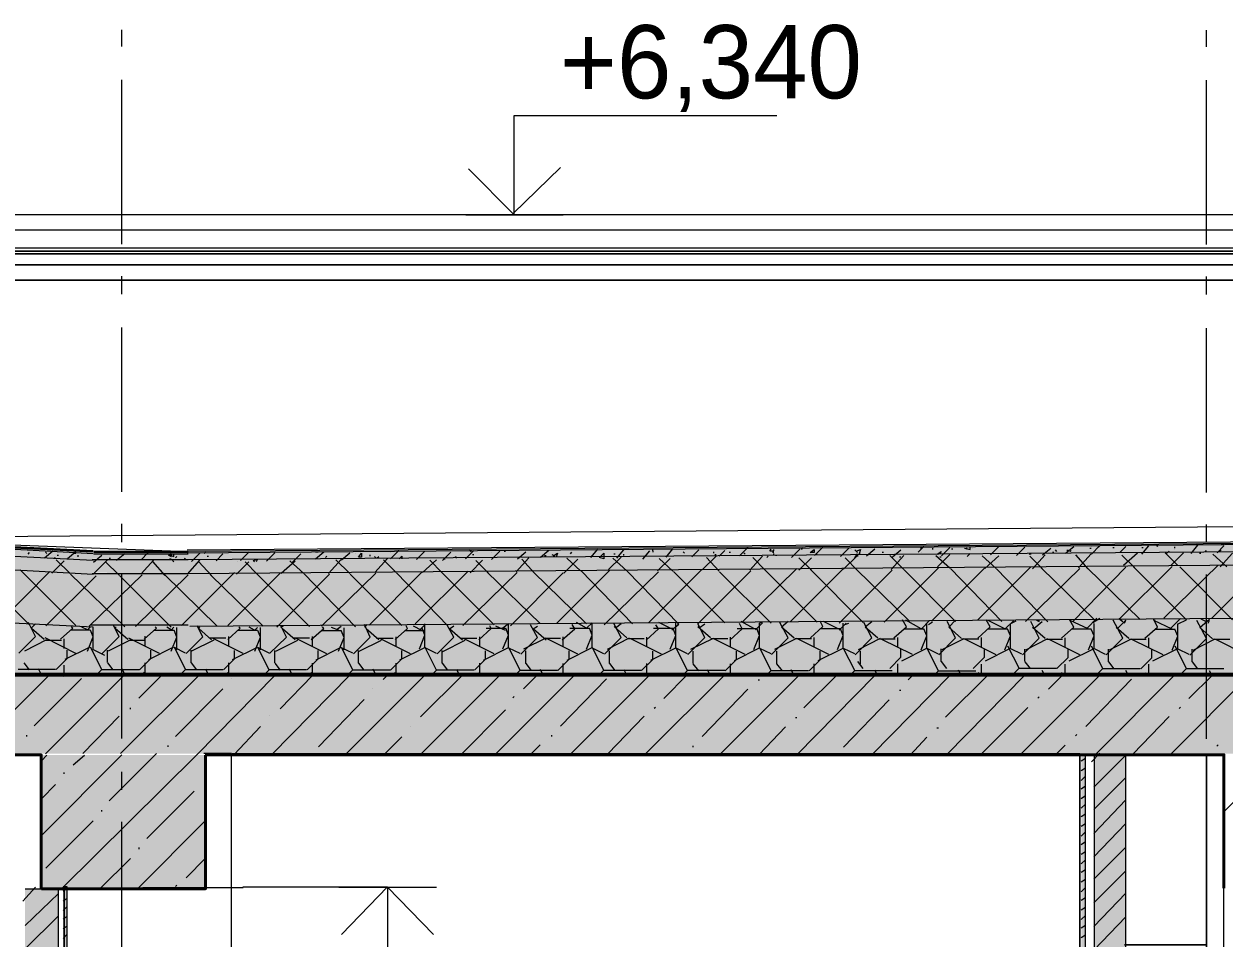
# Model space of a CAD drawing. Header units: millimetres. Extents: x -136833 to 49383, y -8033 to 344618.
# Drawn here: x -62445 to -58795, y 10979 to 13761 of the extents above; entities that cross this region are included whole.
import ezdxf

# ---------------------------------------------------------------- set-up
doc = ezdxf.new("R2010")
doc.units = ezdxf.units.MM
doc.layers.add('PDF _Геометрия', color=7, linetype='Continuous', true_color=0x1d1d1d)
doc.layers.add('PDF _Сплошная заливка', color=7, linetype='Continuous', true_color=0xffffff)
doc.layers.add('PDF _Текст', color=7, linetype='Continuous')

msp = doc.modelspace()

# ---------------------------------------------------------------- hatches: boundary and pattern name
at = {"layer": 'PDF _Сплошная заливка', "transparency": 33554559}
for points in [[(-51674, 12282.8), (-53473.5, 12228.2), (-53617.5, 12224), (-55217.6, 12211.3), (-55755.2, 12207.1), (-56821.9, 12198.6), (-57359.5, 12194.4), (-58426.2, 12185.9), (-58963.8, 12181.7), (-60030.6, 12173.2), (-60568.2, 12169), (-61634.9, 12160.5), (-62172.5, 12156.3), (-62236, 12152), (-62236, 12156.3), (-62997.9, 12198.6), (-63073.1, 12198.6), (-63073.1, 12173.2), (-62993.7, 12173.2), (-62316.4, 12139.3), (-62236, 12135.1), (-61943.9, 12130.9), (-61943.9, 12135.1), (-61385.1, 12139.3), (-58057.9, 12164.7), (-57499.2, 12169), (-53617.5, 12198.6), (-53473.5, 12202.8), (-51517.8, 12262.1), (-51378.2, 12262.1), (-51378.2, 12282.8)], [(-51664.3, 12257.7), (-53473.5, 12202.8), (-53617.5, 12198.6), (-54184.7, 12194.4), (-55327.6, 12185.9), (-55894.8, 12181.7), (-57609.2, 12169), (-58176.5, 12164.7), (-59890.9, 12152), (-60458.1, 12147.8), (-62172.5, 12135.1), (-62236, 12130.9), (-62236, 12135.1), (-62316.4, 12139.3), (-62993.7, 12173.2), (-63073.1, 12173.2), (-63073.1, 12135.1), (-62997.9, 12135.1), (-62236, 12092.8), (-61943.9, 12088.5), (-61943.9, 12092.8), (-54133.9, 12156.3), (-53617.5, 12160.5), (-53473.5, 12164.7), (-51517.8, 12224), (-51378.2, 12224), (-51378.2, 12257.7)], [(-51666.1, 12219.5), (-53473.5, 12164.7), (-53617.5, 12160.5), (-55217.6, 12147.8), (-55755.2, 12143.6), (-56821.9, 12135.1), (-57359.5, 12130.9), (-58426.2, 12122.4), (-58963.8, 12118.2), (-60030.6, 12109.7), (-60568.2, 12105.5), (-61634.9, 12097), (-62172.5, 12092.8), (-62236, 12088.5), (-62236, 12092.8), (-62997.9, 12135.1), (-63073.1, 12135.1), (-63073.1, 11974.2), (-62993.7, 11974.2), (-62739.7, 11961.5), (-62659.3, 11957.3), (-62320.6, 11940.4), (-62240.2, 11936.1), (-61943.9, 11931.9), (-61943.9, 11936.1), (-61385.1, 11940.4), (-59167, 11957.3), (-58608.2, 11961.5), (-56390.1, 11978.5), (-55831.3, 11982.7), (-53613.2, 11999.6), (-51517.8, 12063.1), (-51378.2, 12063.1), (-51378.2, 12219.5)], [(-51676.1, 12058.3), (-53613.2, 11999.6), (-54180.4, 11995.4), (-56466.3, 11978.5), (-57033.5, 11974.2), (-59319.4, 11957.3), (-59886.6, 11953.1), (-62172.5, 11936.1), (-62240.2, 11931.9), (-62240.2, 11936.1), (-62320.6, 11940.4), (-62659.3, 11957.3), (-62739.7, 11961.5), (-62993.7, 11974.2), (-63073.1, 11974.2), (-63073.1, 11783.8), (-51378.2, 11783.8), (-51378.2, 12058.3)]]:
    msp.add_hatch(color=256, dxfattribs=at).paths.add_polyline_path(points)
h = msp.add_hatch(color=256, dxfattribs=at)
h.paths.add_polyline_path([(-77648.6, 11783.8), (-77648.6, 11542.8), (-69245.9, 11542.8), (-69245.9, 11783.8)])
h.paths.add_polyline_path([(-50951, 11783.8), (-68898.8, 11783.8), (-68898.8, 11542.8), (-50951, 11542.8)])

# ---------------------------------------------------------------- linework, layer by layer
at = {"layer": 'PDF _Геометрия', "color": 7, "lineweight": 9}
for points in [[(-62146.7, 13692.5), (-62146.7, 13743.5)], [(-58847.7, 13691.2), (-58847.7, 13742.3)], [(-62146.7, 13091.3), (-62146.7, 13590.9)], [(-58847.7, 13090.4), (-58847.7, 13589.9)], [(-61084.6, 13181.1), (-60953.4, 13181.1), (-60953.4, 13481.7)], [(-60955, 13483), (-60155, 13483)], [(-51144, 13180.9), (-68449.9, 13180.9)], [(-61330.6, 13181.5), (-61085, 13181.5)], [(-61100.5, 13180.6), (-60804.3, 13180.6)], [(-51144, 13134), (-68449.9, 13134)], [(-51144, 13079.2), (-68449.9, 13079.2)], [(-62146.7, 12939.1), (-62146.7, 12994.1)], [(-58847.7, 12938), (-58847.7, 12992.8)], [(-62146.7, 12338), (-62146.7, 12837.6)], [(-58847.7, 12336.8), (-58847.7, 12836.3)], [(-63073.1, 11779.2), (-51372.2, 11779.2), (-51372.2, 12058.3), (-51372.2, 12219.5), (-51372.2, 12257.7), (-51372.2, 12282.8), (-51372.2, 12287.3), (-51372.2, 12291.3), (-53611.9, 12219.5)], [(-63069.1, 12198.2), (-51380.9, 12291.6), (-53611.9, 12219.3)], [(-62146.7, 12185.4), (-62146.7, 12240.7)], [(-58847.7, 12184.4), (-58847.7, 12239.1)], [(-63072.6, 12201.5), (-62234.4, 12159.3), (-63077, 12201.5)], [(-63071.1, 12199.8), (-61944.9, 12157.4), (-62232.6, 12157.4)], [(-53618.3, 12224.7), (-61948.8, 12161.2)], [(-62146.7, 11588.5), (-62146.7, 12088.2)], [(-58847.7, 11587.2), (-58847.7, 12086.8)], [(-62392.4, 11538.6), (-62443.2, 11538.6)], [(-59211.2, 11536.5), (-59189.8, 11536.5), (-59189.8, 6710.4), (-62339.5, 6710.4)], [(-62312.6, 6844.3), (-61813.3, 6844.3), (-61813.3, 11543.2), (-61897.8, 11543.2)], [(-59233.7, 9903.3), (-59233.7, 11541.6), (-61811.9, 11541.6)], [(-59233.7, 11541.6), (-59233.7, 6842.7), (-60431.8, 6842.7)], [(-59228.9, 6838.1), (-59216.2, 6838.1), (-59216.2, 11537.2), (-59228.9, 11537.2)], [(-59220.3, 6842.2), (-59216.2, 6842.2), (-59216.2, 11540.9), (-59220.3, 11540.9)], [(-59190.6, 6711.3), (-59093.3, 6711.3), (-59093.3, 11537.4), (-59190.6, 11537.4)], [(-58847.7, 11540.7), (-59097.2, 11540.7)], [(-58795, 11539.3), (-58845.7, 11539.3)], [(-62146.7, 11432), (-62146.7, 11487)], [(-58847.7, 11430.7), (-58847.7, 11485.9)], [(-62146.7, 10835.2), (-62146.7, 11334.8)], [(-58847.7, 10834), (-58847.7, 11333.6)], [(-62326.5, 6841), (-62322.2, 6841), (-62322.2, 11133.7), (-62326.5, 11133.7)], [(-62326, 6845), (-62313.4, 6845), (-62313.4, 11137.4), (-62326, 11137.4)], [(-62083.2, 11135.5), (-61778.2, 11135.5)], [(-61779.5, 11137.1), (-61339.5, 11137.1), (-61339.5, 10836.4)], [(-61486.8, 11136.2), (-61190.3, 11136.2)], [(-59044.7, 6713.4), (-58795, 6713.4), (-58795, 11133)], [(-62441.5, 6710.7), (-62339.7, 6710.7), (-62339.7, 11130.2), (-62441.5, 11130.2)], [(-62322.2, 11129.8), (-62322.2, 6837.1), (-62322.2, 8936.7)]]:
    msp.add_lwpolyline(points, dxfattribs=at)
at = {"layer": 'PDF _Геометрия', "color": 7, "lineweight": 18}
for points in [[(-60956.9, 13184.2), (-60813, 13324.1)], [(-60953.4, 13181.1), (-61093.1, 13320.8)], [(-61339.5, 11137.1), (-61479.3, 10992.9)], [(-61338.7, 11136.1), (-61199.1, 10992.6)]]:
    msp.add_lwpolyline(points, dxfattribs=at)
at = {"layer": 'PDF _Геометрия', "color": 7, "lineweight": 9}
for points in [[(-51144, 13070.6), (-68449.9, 13070.6)], [(-51144, 13062.1), (-68449.9, 13062.1)], [(-68449.9, 13028.3), (-51144, 13028.3)], [(-68449.9, 12981.5), (-51144, 12981.5)], [(-58847.7, 10960.9), (-59097.2, 10960.9), (-58847.7, 10960.9), (-58847.7, 11540.7), (-58847.7, 6715), (-58847.7, 7443.1), (-59097.2, 7443.1), (-58847.7, 7443.1)]]:
    msp.add_lwpolyline(points, close=True, dxfattribs=at)
at = {"layer": 'PDF _Геометрия', "color": 7, "lineweight": 20}
for points in [[(-62234.4, 12154.9), (-63077, 12197.2), (-62234.4, 12150.6)], [(-61948.8, 12152.9), (-53618.3, 12220.3), (-61948.8, 12156.8)], [(-53618.3, 12194.9), (-61944.9, 12131.4)], [(-62234.4, 12129.7), (-63077, 12171.9)], [(-53618.3, 12156.8), (-61944.9, 12089.4)], [(-62234.4, 12087), (-63077, 12133.6)], [(-61944.9, 12131.6), (-62236.9, 12131.6)], [(-61944.9, 12153.5), (-62232.6, 12153.5)], [(-61944.9, 12149.1), (-62232.6, 12149.1)], [(-61944.9, 12089.2), (-62236.9, 12089.2)], [(-53609.6, 11992.5), (-61940.5, 11929)], [(-62234.4, 11926.8), (-63072.6, 11969)], [(-61944.9, 11932.7), (-62241.3, 11932.7)]]:
    msp.add_lwpolyline(points, dxfattribs=at)
at = {"layer": 'PDF _Геометрия', "lineweight": 9}
for points in [[(-62382.5, 12138.2), (-62357.3, 12159.1)], [(-62379.2, 12155.3), (-62374.8, 12151.4)], [(-62312.3, 12135.3), (-62287.1, 12156.7)], [(-61896.6, 12151.4), (-61892.2, 12155.3)], [(-61786.1, 12129.8), (-61760.6, 12155.3)], [(-61558.8, 12156.3), (-61558.8, 12156.3)], [(-61558.4, 12156), (-61550.1, 12156)], [(-61558, 12134.6), (-61532.5, 12155.7)], [(-61550.1, 12156), (-61550.1, 12156)], [(-61330, 12134.9), (-61304.4, 12160.1)], [(-61251, 12132.3), (-61225.4, 12157.9)], [(-61171.7, 12129.8), (-61146.5, 12155.5)], [(-61101.5, 12135.2), (-61076.3, 12160.5)], [(-61089.5, 12160.7), (-61085, 12156.7), (-61085, 12160.7)], [(-61023.6, 12155.5), (-61023.6, 12155.5)], [(-61022.5, 12132.6), (-60997.3, 12158.3)], [(-60984.2, 12157.8), (-60979.7, 12157.8)], [(-60943.6, 12134.5), (-60918.3, 12155.8)], [(-60873.4, 12140), (-60848.1, 12160.8)], [(-60782.4, 12150.4), (-60777.9, 12154.8)], [(-60720.3, 12139), (-60699, 12164.3)], [(-60641.4, 12136.6), (-60620, 12162)], [(-60562, 12133.9), (-60541, 12159.3)], [(-60532.3, 12158.8), (-60532.3, 12162.8)], [(-60532.3, 12159.2), (-60532.3, 12155.2)], [(-60491.8, 12139.6), (-60470.9, 12165)], [(-60439.8, 12155.6), (-60435.8, 12151.6)], [(-60412.9, 12141.2), (-60391.9, 12162.2)], [(-60348, 12156.3), (-60348, 12151.9)], [(-60329.9, 12143), (-60312.9, 12160)], [(-60299.4, 12155.3), (-60295.4, 12155.3)], [(-60268.2, 12144.1), (-60242.7, 12169.6)], [(-60176.6, 12159.3), (-60172.5, 12163.7)], [(-60176.3, 12159.2), (-60163.8, 12159.2), (-60163.8, 12163.2)], [(-60167.8, 12154.7), (-60163.8, 12154.7)], [(-60110.4, 12139), (-60084.8, 12164.6)], [(-60080.1, 12163.6), (-60076, 12168.1)], [(-60040.2, 12144.6), (-60014.6, 12169.7)], [(-59960.8, 12142.1), (-59935.6, 12167.3)], [(-59926.9, 12163.3), (-59926.9, 12163.3)], [(-59917.9, 12162.3), (-59909.3, 12153.8)], [(-59913.1, 12158.3), (-59900.5, 12162.8), (-59904.6, 12149.7)], [(-59881.9, 12143.9), (-59856.7, 12165)], [(-59834.4, 12155.2), (-59830.3, 12155.2)], [(-59802.9, 12141.3), (-59777.7, 12162.5)], [(-59724.6, 12155.1), (-59707.5, 12172.2)], [(-59716.3, 12164.5), (-59716.3, 12168.6)], [(-59716.3, 12155.5), (-59716.3, 12155.5)], [(-59681.2, 12166.9), (-59681.2, 12162.9)], [(-59667.5, 12148.6), (-59654.9, 12157.1), (-59658.9, 12148.6)], [(-59653.8, 12144.2), (-59628.5, 12169.5)], [(-59623.8, 12165), (-59619.8, 12165)], [(-59583.8, 12167.2), (-59567.1, 12163.1), (-59567.1, 12171.3)], [(-59580, 12164), (-59575.9, 12168)], [(-59558.4, 12166.8), (-59558.4, 12166.8)], [(-59504.7, 12147.2), (-59479.4, 12172.5)], [(-59425.8, 12144.8), (-59400.4, 12170.2)], [(-59346.8, 12146.7), (-59321.5, 12167.5)], [(-59316.8, 12154.5), (-59312.7, 12154.5)], [(-59308, 12161.9), (-59303.9, 12157.4)], [(-59276.7, 12151.8), (-59251.3, 12172.6)], [(-59272.9, 12161.5), (-59268.8, 12161.5)], [(-59264.1, 12156.2), (-59260, 12160.3)], [(-59202.7, 12167.6), (-59198.6, 12167.6)], [(-59198.6, 12171.2), (-59198.6, 12171.2)], [(-59197.7, 12149.4), (-59172.3, 12174.8)], [(-59176.4, 12169.8), (-59172.3, 12173.9)], [(-59132.5, 12169.2), (-59128.4, 12169.2)], [(-59110.2, 12155.3), (-59093.3, 12172.2)], [(-59044.8, 12169.6), (-59040.7, 12169.6)], [(-59044.5, 12148.5), (-59023.1, 12174)], [(-59000.9, 12176.8), (-58996.8, 12172.3), (-58996.8, 12176.8)], [(-58970.4, 12150.3), (-58961.7, 12158.5)], [(-58944.2, 12167.1), (-58944.2, 12171.6)], [(-58944.2, 12162.5), (-58944.2, 12162.5)], [(-58895, 12151.4), (-58874, 12176.4)], [(-58851.8, 12158.8), (-58847.7, 12158.8)], [(-58816, 12152.9), (-58795, 12174.3)], [(-58807.9, 12157.7), (-58803.8, 12161.8)], [(-58803.8, 12178.2), (-58803.8, 12178.2)], [(-58803.8, 12161.8), (-58803.8, 12161.8)], [(-58803.7, 12178), (-58795, 12178)], [(-58795, 12178), (-58795, 12178)], [(-62431.8, 12149.4), (-62427.5, 12153.7)], [(-62374.8, 12147.1), (-62374.8, 12147.1)], [(-62360.4, 12090.9), (-62322.2, 12128.7)], [(-62352.8, 12138.1), (-62348.5, 12138.1)], [(-62304.6, 12089.8), (-62346.8, 12132)], [(-62344.1, 12146.3), (-62339.7, 12146.3)], [(-62291.4, 12152.3), (-62287.1, 12152.3)], [(-62282.7, 12143.5), (-62278.3, 12143.5)], [(-62233.4, 12124.7), (-62208.1, 12146.1)], [(-62232.8, 12089.7), (-62190.6, 12132)], [(-62155.5, 12084.7), (-62197.8, 12127)], [(-62186.1, 12136.3), (-62181.8, 12136.3)], [(-62163.2, 12130.4), (-62137.9, 12151.3)], [(-62089.6, 12132.8), (-62085.3, 12132.8)], [(-62088.7, 12131.8), (-62067.7, 12152.8)], [(-62088.2, 12089), (-62050.2, 12131.4)], [(-62076.5, 12132.3), (-62076.5, 12132.3)], [(-62015.1, 12084.1), (-62053.1, 12126.5)], [(-62001.9, 12146.5), (-61997.5, 12150.9), (-62005.8, 12146.5), (-61997.5, 12142.2), (-61997.5, 12150.9)], [(-62001.9, 12134.3), (-61997.5, 12134.3)], [(-62001.4, 12146.1), (-61988.8, 12142.2), (-61988.8, 12150.5)], [(-61997.5, 12146.5), (-61997.5, 12142.2)], [(-61993.1, 12129.9), (-61988.8, 12125.6)], [(-61988.8, 12150.5), (-61988.8, 12150.5)], [(-61984.4, 12137.3), (-61980, 12141.7)], [(-61958, 12132.1), (-61953.7, 12136.5)], [(-61947.8, 12088.3), (-61909.8, 12130.8)], [(-61935.2, 12126.8), (-61909.8, 12152.2)], [(-61874.7, 12083.6), (-61912.8, 12125.6)], [(-61887.8, 12142.6), (-61883.5, 12142.6)], [(-61860.6, 12128.3), (-61839.6, 12149.7)], [(-61798.8, 12087.8), (-61760.6, 12125.9)], [(-61795.7, 12127.1), (-61795.7, 12127.1)], [(-61795.7, 12127.1), (-61795.7, 12127.1)], [(-61734.3, 12087), (-61772.5, 12125.1)], [(-61747.5, 12129.5), (-61743.1, 12125.5)], [(-61747, 12129.5), (-61734.3, 12133.5), (-61738.7, 12125.1)], [(-61707.1, 12127.2), (-61681.7, 12152.7)], [(-61662.4, 12091.2), (-61620.3, 12129)], [(-61593.9, 12090.1), (-61636.1, 12128.3)], [(-61628.2, 12124.7), (-61602.7, 12150.2)], [(-61620.3, 12129), (-61620.3, 12129)], [(-61528.1, 12138.6), (-61523.7, 12143)], [(-61518.2, 12090.3), (-61479.9, 12133)], [(-61453.5, 12089.7), (-61495.8, 12132)], [(-61479.1, 12132), (-61453.5, 12153.1)], [(-61436, 12152.4), (-61436, 12152.4)], [(-61392.1, 12142.5), (-61392.1, 12146.4)], [(-61379, 12142.3), (-61374.6, 12137.9)], [(-61377.4, 12093.4), (-61339.5, 12135.7)], [(-61370.2, 12137.5), (-61365.8, 12141.9)], [(-61313.2, 12093.3), (-61351.1, 12131.3)], [(-61330.7, 12152.6), (-61330.7, 12152.6)], [(-61304, 12134.6), (-61295.6, 12143), (-61295.6, 12134.6)], [(-61232.7, 12093.2), (-61190.3, 12131.2)], [(-61172.8, 12092.6), (-61210.8, 12130.6)], [(-61168.4, 12134.3), (-61164, 12134.3)], [(-61133.3, 12141.7), (-61128.9, 12137.2)], [(-61088, 12092.4), (-61049.9, 12130.5)], [(-61080.7, 12148.1), (-61076.3, 12148.1)], [(-61032.4, 12091.9), (-61070.5, 12130)], [(-60947.7, 12095.7), (-60909.6, 12137.9)], [(-60892, 12091.3), (-60930.2, 12133.9)], [(-60927.1, 12138.8), (-60927.1, 12138.8)], [(-60861.3, 12145), (-60856.9, 12145)], [(-60839, 12148), (-60830.6, 12143.5)], [(-60834.7, 12143.8), (-60821.8, 12152.2), (-60826.3, 12139.3)], [(-60802.6, 12090.9), (-60760.4, 12133.6)], [(-60795.5, 12138.3), (-60795.5, 12138.3)], [(-60751.6, 12098.7), (-60793.8, 12136.9)], [(-60667.1, 12102.5), (-60628.8, 12140.3)], [(-60611.2, 12098.1), (-60653.5, 12136.4)], [(-60650.8, 12150), (-60646.3, 12150)], [(-60620, 12145.1), (-60620, 12149.1)], [(-60517.6, 12097.8), (-60479.6, 12136.1)], [(-60470.9, 12097.6), (-60513.2, 12135.6)], [(-60381.7, 12100.8), (-60339.2, 12143.3)], [(-60330.5, 12097.1), (-60368.5, 12139.2)], [(-60343.3, 12148.2), (-60339.2, 12148.2)], [(-60255.5, 12152.7), (-60251.5, 12148.7)], [(-60236.9, 12100.3), (-60198.9, 12142.9)], [(-60190.1, 12100.7), (-60228.2, 12138.8)], [(-60185.3, 12138.3), (-60181.3, 12142.7)], [(-60163.8, 12146.2), (-60163.8, 12150.7)], [(-60159, 12145.7), (-60155, 12145.7)], [(-60087.8, 12099.8), (-60049.7, 12138)], [(-60049.7, 12099.8), (-60087.8, 12138)], [(-60036.2, 12149.6), (-60032.1, 12149.6)], [(-59951.6, 12103), (-59909.3, 12145.3)], [(-59909.3, 12099.4), (-59947.5, 12137.6)], [(-59917.9, 12137.6), (-59909.3, 12150.2), (-59909.3, 12141.7)], [(-59904.6, 12148.8), (-59900.5, 12148.8)], [(-59768.9, 12102.6), (-59811.3, 12144.9)], [(-59807.2, 12102.6), (-59768.9, 12144.9)], [(-59781.8, 12141.3), (-59777.7, 12141.3)], [(-59628.5, 12106.3), (-59671, 12144.2)], [(-59666.5, 12109.9), (-59628.5, 12147.8)], [(-59658.9, 12141.3), (-59654.9, 12141.3)], [(-59575.7, 12142.3), (-59567.1, 12150.9)], [(-59488.2, 12105.5), (-59530.7, 12143.5)], [(-59521.9, 12105.1), (-59479.4, 12143.5)], [(-59386.9, 12147.7), (-59382.9, 12151.8), (-59382.9, 12147.7)], [(-59347.8, 12105.1), (-59385.8, 12143.2)], [(-59377.1, 12104.8), (-59339, 12146.9)], [(-59207.4, 12104.3), (-59245.5, 12146.5)], [(-59236.8, 12107.6), (-59198.6, 12149.9)], [(-59067, 12108.1), (-59105.2, 12146.3)], [(-59100.5, 12115.1), (-59058.2, 12153.3)], [(-58935.4, 12114.9), (-58973.7, 12153.1)], [(-58956.1, 12114.3), (-58917.8, 12152.6)], [(-58869.3, 12151.6), (-58865.2, 12151.6)], [(-58786.2, 12110.6), (-58828.7, 12148.5)], [(-58806.6, 12110.2), (-58768.7, 12152.2)], [(-62427.5, 11933.6), (-62596.8, 12102.9)], [(-62518.6, 11943.6), (-62366, 12096.1)], [(-62287.1, 11932.2), (-62456.3, 12101.4)], [(-62378.1, 11930.6), (-62225.7, 12083)], [(-62137.9, 11927.7), (-62303.2, 12088.5)], [(-62246.3, 11929.5), (-62085.3, 12086.1)], [(-61997.5, 11926.8), (-62154.4, 12083.6)], [(-62105.8, 11928.8), (-61944.9, 12085.7)], [(-61857.1, 11929.9), (-62017.8, 12086.6)], [(-61965.3, 11932.1), (-61804.5, 12092.9)], [(-61716.8, 11929.6), (-61877.7, 12086.2)], [(-61824.8, 11931.6), (-61664.1, 12092.2)], [(-61576.4, 11928.9), (-61737.2, 12089.8)], [(-61675.9, 11926.7), (-61515, 12087.7)], [(-61436, 11928.3), (-61592.7, 12089)], [(-61539.8, 11929.8), (-61374.6, 12090.7)], [(-61295.6, 11931.7), (-61452.2, 12088.3)], [(-61394.9, 11933.4), (-61234.2, 12094.6)], [(-61155.2, 11931.2), (-61311.7, 12092.1)], [(-61254.8, 11936.7), (-61093.8, 12097.7)], [(-61014.8, 11934.2), (-61175.6, 12095.4)], [(-61109.6, 11932.2), (-60944.6, 12093.1)], [(-60874.5, 11937.8), (-61035.5, 12094.4)], [(-60965.1, 11931.5), (-60804.3, 12092.3)], [(-60734.1, 11937.4), (-60895, 12093.9)], [(-60824.5, 11938.9), (-60663.9, 12099.6)], [(-60593.7, 11936.6), (-60750.5, 12097.8)], [(-60679.7, 11934.2), (-60514.7, 12095.2)], [(-60457.3, 11936.2), (-60453.3, 11936.2), (-60610, 12096.9)], [(-60544, 11941.4), (-60383.1, 12102.2)], [(-60312.9, 11940), (-60469.4, 12096.5)], [(-60394.7, 11936.8), (-60234, 12097.9)], [(-60172.5, 11939.3), (-60329.4, 12095.6)], [(-60258.6, 11944.4), (-60093.6, 12105)], [(-60032.1, 11942.2), (-60192.9, 12103.3)], [(-60114.1, 11943.5), (-59953.2, 12104.4)], [(-59891.8, 11941.5), (-60052.8, 12102.5)], [(-59964.8, 11939.1), (-59804, 12099.8)], [(-59751.4, 11945.4), (-59912.3, 12102.2)], [(-59828.8, 11942.3), (-59663.6, 12107)], [(-59611, 11944.7), (-59767.7, 12101.4)], [(-59684.2, 11945.6), (-59523.3, 12106.5)], [(-59470.6, 11944.1), (-59627.1, 12105.2)], [(-59543.7, 11948.9), (-59382.9, 12109.7)], [(-59330.2, 11943.5), (-59487, 12104.4)], [(-59398.9, 11944.2), (-59233.7, 12105.3)], [(-59189.8, 11950.7), (-59350.6, 12107.3)], [(-59254.3, 11943.9), (-59093.3, 12109)], [(-59049.5, 11950.1), (-59210.5, 12107)], [(-59113.8, 11950.9), (-58952.9, 12111.7)], [(-58934.6, 11936.8), (-58909.1, 11949.5), (-59070, 12110.4)], [(-58977.8, 11953.9), (-58812.6, 12115)], [(-58768.7, 11948.9), (-58929.4, 12110.2)], [(-58833.1, 11953.6), (-58672.2, 12114.1)], [(-62460.7, 11847.8), (-62409.9, 11898.6), (-62431.2, 11940.7)], [(-62422.5, 11924.2), (-62409.9, 11936.8)], [(-61225.4, 11865.1), (-61225.4, 11937.1)], [(-60971, 11864.7), (-60971, 11936.9), (-60987.8, 11924.1)], [(-60734.1, 11924), (-60763.9, 11940.9)], [(-60716.5, 11864.5), (-60716.5, 11940.5), (-60733.4, 11923.6)], [(-60679.5, 11844.7), (-60628.8, 11895.4), (-60650.2, 11937.7)], [(-60645.7, 11925.3), (-60628.8, 11937.7)], [(-60479.6, 11923.7), (-60513.5, 11940.7)], [(-60474.3, 11919.3), (-60453.3, 11936.2)], [(-60462.1, 11864.1), (-60462.1, 11940)], [(-60425.3, 11844.3), (-60374.3, 11895.2), (-60395.3, 11937.2)], [(-60391.3, 11924.7), (-60374.3, 11937.2)], [(-60298.3, 11887.4), (-60260.3, 11921.4), (-60268.8, 11938)], [(-60225.2, 11923.2), (-60263.2, 11944.7)], [(-60219.9, 11918.9), (-60198.9, 11940)], [(-60207.6, 11863.5), (-60207.6, 11939.6)], [(-60207.4, 11939.5), (-60198.9, 11943.5)], [(-60170.6, 11843.7), (-60119.9, 11894.8), (-60145.4, 11941.5)], [(-60141, 11928), (-60119.9, 11945)], [(-60052.8, 11894.9), (-60014.6, 11928.6), (-60023.1, 11945.6)], [(-59970.7, 11922.9), (-60013, 11944.1)], [(-59965.5, 11918.3), (-59944.4, 11939.4)], [(-59953.2, 11863.1), (-59953.2, 11939.5)], [(-59948.2, 11934.9), (-59935.6, 11939.4)], [(-59916.3, 11843.3), (-59865.4, 11894.2), (-59890.6, 11941)], [(-59886.6, 11927.5), (-59865.4, 11944.6)], [(-59865.4, 11944.6), (-59865.4, 11944.6)], [(-59865.4, 11944.6), (-59865.4, 11944.6)], [(-59798.5, 11894.4), (-59760.2, 11928.2), (-59772.8, 11949.4)], [(-59716.3, 11922.4), (-59762.7, 11948.1)], [(-59715.2, 11922), (-59690, 11947.2)], [(-59698.7, 11862.9), (-59698.7, 11939.1)], [(-59693.8, 11934.6), (-59681.2, 11943.2)], [(-59662, 11843.1), (-59611, 11894.2), (-59636.3, 11944.7)], [(-59615.1, 11948.3), (-59611, 11944.3), (-59611, 11948.3), (-59632.2, 11927.1)], [(-59543.7, 11893.7), (-59505.7, 11927.6), (-59518.4, 11948.9)], [(-59461.8, 11922), (-59512.5, 11947.4)], [(-59460.9, 11921.3), (-59435.5, 11946.6)], [(-59444.3, 11862.4), (-59444.3, 11938.4)], [(-59443.5, 11938.1), (-59426.7, 11946.3)], [(-59407.3, 11842.7), (-59356.5, 11893.4), (-59381.9, 11944.2)], [(-59373.1, 11923), (-59347.8, 11944.3)], [(-59365.2, 11948.2), (-59356.5, 11943.7), (-59356.5, 11948.2)], [(-59289.4, 11893.6), (-59251.3, 11927.2), (-59264, 11948.5)], [(-59207.4, 11921.8), (-59262.3, 11947.2)], [(-59210.6, 11924.4), (-59181.1, 11954.4)], [(-59193.6, 11941.4), (-59172.3, 11954.1)], [(-59189.8, 11862.1), (-59189.8, 11937.9)], [(-59153, 11842.4), (-59102.1, 11893.3), (-59131.7, 11948.3)], [(-59097.4, 11939.4), (-59093.3, 11948), (-59118.8, 11922.5)], [(-59102.1, 11943.3), (-59114.8, 11952)], [(-59035.1, 11893.2), (-58996.8, 11926.9), (-59009.6, 11952.4)], [(-58952.9, 11921.3), (-59008.1, 11946.8)], [(-59005.6, 11944.5), (-59005.6, 11949)], [(-58956.2, 11924.1), (-58926.6, 11953.7)], [(-58935.4, 11861.5), (-58935.4, 11937.6)], [(-58926.6, 11953.7), (-58926.6, 11953.7)], [(-58898.3, 11841.8), (-58847.7, 11892.9), (-58877.3, 11947.6)], [(-58868.5, 11925.9), (-58838.9, 11951)], [(-58847.7, 11943.1), (-58864.5, 11951.3)], [(-58843, 11939.1), (-58838.9, 11947.4)], [(-62383.6, 11889.5), (-62421.8, 11923.4)], [(-62334.1, 11890.5), (-62295.9, 11924.4), (-62300.2, 11928.8)], [(-62302.4, 11918.6), (-62243.2, 11918.6)], [(-62252, 11918.7), (-62269, 11927.4)], [(-62251.5, 11918.6), (-62243.2, 11926.9)], [(-62251.4, 11854.5), (-62234.4, 11897.2), (-62242.7, 11918.1)], [(-62234.4, 11858.9), (-62234.4, 11926.8)], [(-62206.5, 11847.1), (-62155.5, 11898.1), (-62172.5, 11931.7)], [(-62168.6, 11923.9), (-62164.2, 11928.3)], [(-62129.1, 11889.2), (-62167.1, 11922.8)], [(-62079.4, 11890.3), (-62041.4, 11923.9), (-62045.8, 11928.3)], [(-62076.5, 11869.6), (-62076.5, 11899.3)], [(-62048.2, 11918), (-61988.8, 11918)], [(-61997.5, 11918.5), (-62010.2, 11926.8)], [(-61997.1, 11918), (-61988.8, 11926.8)], [(-61997, 11854.2), (-61980, 11896.6), (-61988.3, 11918)], [(-61980, 11858.5), (-61980, 11926.3)], [(-61951.8, 11846.9), (-61901, 11897.6), (-61918.1, 11931.3)], [(-61914.2, 11923.4), (-61909.8, 11927.8)], [(-61874.7, 11888.8), (-61912.8, 11922.5)], [(-61825.1, 11889.6), (-61787, 11923.8), (-61791.3, 11927.7)], [(-61793.5, 11917.7), (-61734.3, 11917.7)], [(-61743.1, 11918.2), (-61760.2, 11926.5)], [(-61742.6, 11917.7), (-61734.3, 11926.1)], [(-61742.6, 11853.7), (-61725.5, 11896.3), (-61733.9, 11917.3)], [(-61725.5, 11858.1), (-61725.5, 11926.1)], [(-61697.5, 11846.5), (-61646.6, 11897), (-61663.7, 11931.2)], [(-61663.7, 11927.2), (-61655.3, 11931.2)], [(-61620.3, 11888.3), (-61658.5, 11922.1)], [(-61570.8, 11889.2), (-61532.5, 11923.1), (-61536.9, 11927.5)], [(-61539.3, 11917.3), (-61479.9, 11917.3)], [(-61488.6, 11917.7), (-61509.8, 11926.1)], [(-61492.6, 11921.3), (-61479.9, 11929.7)], [(-61487.8, 11853.6), (-61471.1, 11895.9), (-61479.5, 11917)], [(-61471.1, 11857.6), (-61471.1, 11925.3)], [(-61442.8, 11845.9), (-61392.1, 11896.6), (-61408.9, 11934.9)], [(-61409.3, 11926.5), (-61400.9, 11935.3)], [(-61365.8, 11888.1), (-61403.7, 11921.6)], [(-61316, 11889.1), (-61278.1, 11922.7), (-61282.5, 11931.1)], [(-61284.6, 11916.8), (-61225.4, 11916.8)], [(-61234.2, 11917.1), (-61259.8, 11929.9)], [(-61242.2, 11861.2), (-61225.4, 11903.1), (-61233.8, 11924.3)], [(-61238.2, 11920.8), (-61225.4, 11933.6)], [(-61188.5, 11845.7), (-61137.7, 11896.5), (-61158.9, 11934.6)], [(-61150.5, 11922.2), (-61137.7, 11930.6)], [(-61111.4, 11887.7), (-61149.4, 11921.3)], [(-61061.7, 11888.4), (-61023.6, 11922.5), (-61028, 11930.9)], [(-61039.1, 11924.3), (-60979.7, 11924.3)], [(-60979.7, 11916.8), (-61009.4, 11929.6)], [(-60987.8, 11860.7), (-60971, 11902.8), (-60979.4, 11924.1)], [(-60933.8, 11845.3), (-60883.2, 11895.9), (-60904.5, 11934)], [(-60896.1, 11921.6), (-60883.2, 11930.5)], [(-60856.9, 11887.2), (-60895.1, 11920.9)], [(-60807.4, 11888), (-60769.2, 11922.2), (-60777.6, 11934.7)], [(-60784.4, 11923.8), (-60725.3, 11923.8)], [(-60733.4, 11860), (-60716.5, 11902.3), (-60725, 11923.6)], [(-60611.2, 11894.6), (-60649.5, 11928.5)], [(-60552.6, 11887.8), (-60514.7, 11921.7), (-60523.2, 11934.2)], [(-60530.2, 11923.6), (-60470.9, 11923.6)], [(-60479, 11859.6), (-60462.1, 11902), (-60470.6, 11923.4)], [(-60356.8, 11894.1), (-60394.8, 11928)], [(-60275.5, 11923.1), (-60216.4, 11923.1)], [(-60224.6, 11859.4), (-60207.6, 11901.5), (-60216.1, 11923)], [(-60102.3, 11893.8), (-60140.5, 11927.4)], [(-60021.3, 11922.9), (-59962, 11922.9)], [(-59970.3, 11859), (-59953.2, 11901.3), (-59961.7, 11922.4)], [(-59847.9, 11893.2), (-59886.1, 11927)], [(-59766.6, 11922.4), (-59707.5, 11922.4)], [(-59715.9, 11858.4), (-59698.7, 11900.8), (-59707.3, 11922)], [(-59593.4, 11892.9), (-59631.4, 11926.7)], [(-59512.3, 11922.1), (-59453.1, 11922.1)], [(-59461, 11858.3), (-59444.3, 11900.4), (-59452.9, 11921.7)], [(-59339, 11892.7), (-59377.1, 11926.2)], [(-59258.1, 11921.5), (-59198.6, 11921.5)], [(-59206.6, 11857.6), (-59189.8, 11900.3), (-59198.5, 11921.1)], [(-59084.6, 11892.2), (-59122.8, 11925.9)], [(-59003.4, 11921), (-58944.2, 11921)], [(-58952.3, 11857.4), (-58935.4, 11899.8), (-58944.1, 11920.7)], [(-58830.1, 11891.9), (-58868, 11925.6)], [(-62442.6, 11855.5), (-62374.8, 11889.4)], [(-62381.8, 11887.9), (-62330.9, 11887.9)], [(-62287.1, 11847.3), (-62380.2, 11894.3)], [(-62322.2, 11862.1), (-62322.2, 11891.7)], [(-62319.4, 11829.4), (-62243.2, 11867.2)], [(-62225.1, 11781.5), (-62208.1, 11798.5), (-62242.1, 11866)], [(-62188, 11855.1), (-62120.4, 11888.7)], [(-62127.1, 11887.5), (-62076.5, 11887.5)], [(-62032.6, 11847.1), (-62125.6, 11893.8)], [(-62064.8, 11828.9), (-61988.8, 11866.9)], [(-61970.7, 11781.1), (-61953.7, 11798.1), (-61987.3, 11865.9)], [(-61953.7, 11848.4), (-61987.3, 11865.4)], [(-61933.8, 11854.7), (-61865.9, 11888.4)], [(-61881.6, 11894.9), (-61830.8, 11894.9)], [(-61778.2, 11846.7), (-61871.5, 11893.1)], [(-61822.1, 11869), (-61822.1, 11898.8)], [(-61810.6, 11828.3), (-61734.3, 11866.4)], [(-61716.3, 11780.5), (-61699.2, 11797.6), (-61733, 11865.2)], [(-61699.2, 11848.1), (-61733, 11864.8)], [(-61679.1, 11854.1), (-61611.5, 11887.9)], [(-61627.4, 11894.7), (-61576.4, 11894.7)], [(-61523.7, 11846.2), (-61617, 11892.8)], [(-61567.6, 11868.8), (-61567.6, 11898.2)], [(-61556, 11828), (-61479.9, 11865.9)], [(-61461.5, 11780.3), (-61444.8, 11797), (-61478.7, 11864.8)], [(-61444.8, 11847.7), (-61478.7, 11864.4)], [(-61424.9, 11853.8), (-61357, 11887.7)], [(-61372.7, 11893.9), (-61321.9, 11893.9)], [(-61269.3, 11846), (-61362.4, 11892.3)], [(-61313.2, 11868.4), (-61313.2, 11897.9)], [(-61301.8, 11827.6), (-61225.4, 11865.6)], [(-61207.1, 11779.9), (-61190.3, 11796.7), (-61224.3, 11864.8)], [(-61190.3, 11847.1), (-61224.3, 11864.3)], [(-61170.3, 11853.3), (-61102.6, 11887.4)], [(-61118.4, 11893.8), (-61067.5, 11893.8)], [(-61014.8, 11845.6), (-61107.9, 11892.1)], [(-61058.7, 11867.8), (-61058.7, 11897.5)], [(-61047.2, 11827), (-60971, 11865.1)], [(-60952.7, 11779.4), (-60935.9, 11796.2), (-60969.6, 11864.1)], [(-60935.9, 11846.8), (-60969.6, 11863.6)], [(-60924.8, 11861), (-60856.9, 11894.7)], [(-60863.7, 11893.1), (-60813, 11893.1)], [(-60760.4, 11845.1), (-60853.7, 11891.8)], [(-60804.3, 11867.6), (-60804.3, 11897.3)], [(-60792.6, 11826.7), (-60716.5, 11864.9)], [(-60698.3, 11779.1), (-60681.4, 11796), (-60715.2, 11863.7)], [(-60681.4, 11846.3), (-60715.2, 11863.2)], [(-60670.2, 11860.1), (-60602.5, 11894.4)], [(-60609.4, 11892.7), (-60558.6, 11892.7)], [(-60505.9, 11844.8), (-60599.2, 11891.2)], [(-60549.8, 11867.1), (-60549.8, 11896.9)], [(-60538.4, 11826.2), (-60462.1, 11864.5)], [(-60443.9, 11778.6), (-60427, 11795.6), (-60460.9, 11863.5)], [(-60427, 11846.1), (-60460.9, 11863)], [(-60416, 11860), (-60348, 11894)], [(-60355.1, 11892.4), (-60304.1, 11892.4)], [(-60251.5, 11844.3), (-60344.6, 11890.9)], [(-60295.4, 11866.8), (-60295.4, 11896.3)], [(-60283.8, 11825.9), (-60207.6, 11863.9)], [(-60189.6, 11778.4), (-60172.5, 11795.4), (-60206.6, 11863.1)], [(-60172.5, 11845.6), (-60206.6, 11862.6)], [(-60161.3, 11859.6), (-60093.6, 11893.2)], [(-60100.4, 11892), (-60049.7, 11892)], [(-59997.1, 11844), (-60090, 11890.3)], [(-60040.9, 11866.3), (-60040.9, 11896)], [(-60029.6, 11825.8), (-59953.2, 11863.5)], [(-59935.2, 11777.9), (-59918.1, 11795), (-59951.8, 11862.4)], [(-59906.6, 11859), (-59839.1, 11893.2)], [(-59846.1, 11891.8), (-59795.3, 11891.8)], [(-59742.6, 11843.5), (-59835.9, 11889.9)], [(-59786.5, 11866.1), (-59786.5, 11895.8)], [(-59775, 11825), (-59698.7, 11863.3)], [(-59652.4, 11858.6), (-59584.7, 11892.4)], [(-59591.4, 11891.3), (-59540.8, 11891.3)], [(-59488.2, 11843.2), (-59581.3, 11889.7)], [(-59532, 11865.5), (-59532, 11895.4)], [(-59520.3, 11824.8), (-59444.3, 11862.9)], [(-59434.7, 11784.7), (-59418, 11801.9), (-59451.9, 11869.4)], [(-59397.8, 11858.3), (-59330.2, 11892.3)], [(-59337.1, 11890.9), (-59286.4, 11890.9)], [(-59233.7, 11842.5), (-59326.7, 11889.3)], [(-59277.6, 11865.2), (-59277.6, 11894.7)], [(-59266.1, 11824.4), (-59189.8, 11862.6)], [(-59180.3, 11784.3), (-59163.5, 11801.1), (-59197.6, 11869.3)], [(-59143.5, 11857.8), (-59075.8, 11891.9)], [(-59082.9, 11890.3), (-59031.9, 11890.3)], [(-58979.3, 11842.5), (-59072.6, 11888.9)], [(-59023.1, 11865), (-59023.1, 11894.6)], [(-58925.9, 11784.1), (-58909.1, 11800.9), (-58942.8, 11868.8)], [(-58888.9, 11857.4), (-58821.3, 11891.6)], [(-58828.1, 11890.3), (-58777.5, 11890.3)], [(-58724.8, 11841.7), (-58818, 11888.3)], [(-62347.3, 11798.1), (-62313.4, 11832), (-62313.4, 11857.2)], [(-62199.3, 11841.1), (-62233.3, 11858)], [(-62190.6, 11819.2), (-62190.6, 11857.1)], [(-62093, 11797.5), (-62059, 11831.5), (-62059, 11856.8)], [(-61936.1, 11818.6), (-61936.1, 11856.6)], [(-61838.2, 11797.2), (-61804.5, 11830.9), (-61804.5, 11856.3)], [(-61681.7, 11818.3), (-61681.7, 11856.5)], [(-61583.9, 11796.8), (-61550.1, 11830.6), (-61550.1, 11856.1)], [(-61427.2, 11817.9), (-61427.2, 11855.7)], [(-61329.6, 11796.3), (-61295.6, 11830.2), (-61295.6, 11855.8)], [(-61172.8, 11817.3), (-61172.8, 11855.7)], [(-61074.8, 11796), (-61041.2, 11829.6), (-61041.2, 11855.3)], [(-60918.3, 11817), (-60918.3, 11855.1)], [(-60820.5, 11795.6), (-60786.7, 11829.3), (-60786.7, 11854.7)], [(-60663.9, 11816.5), (-60663.9, 11854.8)], [(-60566.2, 11794.9), (-60532.3, 11828.8), (-60532.3, 11854.2)], [(-60409.4, 11816.3), (-60409.4, 11854.3)], [(-60311.8, 11794.6), (-60277.8, 11828.6), (-60277.8, 11854.1)], [(-60155, 11815.8), (-60155, 11853.9)], [(-60057, 11794.4), (-60023.4, 11828.1), (-60023.4, 11853.7)], [(-59918.1, 11845.4), (-59951.8, 11862)], [(-59900.5, 11815.6), (-59900.5, 11853.8)], [(-59811.5, 11801.6), (-59777.7, 11835.4), (-59777.7, 11861.1)], [(-59680.8, 11777.6), (-59663.6, 11794.3), (-59697.5, 11862)], [(-59663.6, 11844.9), (-59697.5, 11861.6)], [(-59654.9, 11822.8), (-59654.9, 11860.7)], [(-59557.2, 11801.4), (-59523.3, 11835.3), (-59523.3, 11860.6)], [(-59409.2, 11844.5), (-59443.1, 11861.3)], [(-59400.4, 11822.4), (-59400.4, 11860.5)], [(-59302.8, 11800.9), (-59268.8, 11834.9), (-59268.8, 11860.3)], [(-59154.7, 11843.9), (-59188.8, 11860.7)], [(-59146, 11821.8), (-59146, 11860)], [(-59048, 11800.5), (-59014.4, 11834.2), (-59014.4, 11859.7)], [(-59011.5, 11824.1), (-58935.4, 11862)], [(-58900.3, 11843.5), (-58934, 11860.3)], [(-58891.5, 11821.8), (-58891.5, 11859.6)], [(-62462.8, 11799), (-62348.5, 11799)], [(-62427.5, 11797.7), (-62444.4, 11819)], [(-62392.4, 11783.6), (-62400.6, 11800.6)], [(-62379, 11541.8), (-62137.9, 11783.3), (-62146.2, 11799.9)], [(-62322.2, 11781.7), (-62322.2, 11811.2)], [(-62208.4, 11798.6), (-62094, 11798.6)], [(-62173, 11797.2), (-62190, 11818.6)], [(-62076.5, 11789.3), (-62076.5, 11819)], [(-61953.9, 11798.1), (-61839.6, 11798.1)], [(-61918.6, 11797.1), (-61935.6, 11818.1)], [(-61883.5, 11782.5), (-61891.8, 11799.6)], [(-61822.1, 11788.9), (-61822.1, 11818.2)], [(-61699.4, 11798), (-61585.2, 11798)], [(-61664.1, 11796.4), (-61681.2, 11817.9)], [(-61629, 11782.4), (-61637.4, 11799.1)], [(-61567.6, 11788.4), (-61567.6, 11817.8)], [(-61444.9, 11797.6), (-61330.7, 11797.6)], [(-61409.7, 11796), (-61426.4, 11817.1)], [(-61374.6, 11781.8), (-61383, 11799)], [(-61313.2, 11788.1), (-61313.2, 11817.7)], [(-61190.4, 11797.2), (-61076.3, 11797.2)], [(-61155.2, 11795.9), (-61172, 11817.1)], [(-61120.1, 11781.4), (-61128.5, 11798.2)], [(-61058.7, 11787.7), (-61058.7, 11817.4)], [(-60935.9, 11796.5), (-60821.8, 11796.5)], [(-60900.8, 11795.2), (-60917.6, 11816.5)], [(-60865.7, 11780.9), (-60874.1, 11798.2)], [(-60804.3, 11787.2), (-60804.3, 11816.9)], [(-60681.4, 11796.1), (-60567.4, 11796.1)], [(-60646.3, 11794.8), (-60663.2, 11816.1)], [(-60611.2, 11780.6), (-60619.7, 11797.5)], [(-60549.8, 11786.8), (-60549.8, 11816.3)], [(-60427.4, 11796), (-60312.9, 11796)], [(-60391.9, 11794.5), (-60408.9, 11815.5)], [(-60356.8, 11780.1), (-60365.3, 11797.1)], [(-60295.4, 11786.3), (-60295.4, 11815.8)], [(-60172.9, 11795.6), (-60058.5, 11795.6)], [(-60137.4, 11794.1), (-60154.5, 11815.2)], [(-60102.3, 11779.9), (-60110.9, 11796.9)], [(-60040.9, 11786), (-60040.9, 11815.6)], [(-59918.4, 11795), (-59804, 11795)], [(-59891.8, 11801.6), (-59908.9, 11822.7)], [(-59847.9, 11779.4), (-59856.4, 11796.5)], [(-59786.5, 11785.5), (-59786.5, 11815.2)], [(-59663.9, 11794.5), (-59549.6, 11794.5)], [(-59637.3, 11801.1), (-59654.5, 11822.3)], [(-59593.4, 11779.1), (-59602, 11796.2)], [(-59532, 11785.1), (-59532, 11814.9)], [(-59418.2, 11801.9), (-59303.9, 11801.9)], [(-59382.9, 11800.8), (-59399.6, 11821.6)], [(-59339, 11778.9), (-59347.6, 11795.7)], [(-59277.6, 11784.9), (-59277.6, 11814.4)], [(-59163.7, 11801.3), (-59049.5, 11801.3)], [(-59128.4, 11800.2), (-59145.2, 11821.6)], [(-59084.6, 11778.5), (-59093.2, 11795.3)], [(-59023.1, 11784.4), (-59023.1, 11814)], [(-58909.1, 11801.3), (-58795, 11801.3)], [(-58874, 11799.8), (-58890.9, 11821.2)], [(-58830.1, 11777.8), (-58838.8, 11794.7)], [(-62607.3, 11541.6), (-62366, 11782.8)], [(-62413.6, 11626.9), (-62269.5, 11770.9)], [(-62335.3, 11781.8), (-62330.9, 11785.7)], [(-62322.2, 11777.3), (-62326.5, 11781.7)], [(-62151.2, 11542.5), (-61909.8, 11783.5)], [(-62095.9, 11711.2), (-62023.9, 11783.2)], [(-62076.5, 11785), (-62080.9, 11789.3)], [(-62080.9, 11781), (-62076.5, 11785.4)], [(-61918.6, 11538.8), (-61681.7, 11780.1)], [(-61822.1, 11784.5), (-61826.4, 11788.9)], [(-61826.4, 11780.6), (-61822.1, 11785)], [(-61813.3, 11771.8), (-61813.3, 11771.8)], [(-61690.8, 11539.4), (-61453.5, 11780.7)], [(-61665.2, 11678.9), (-61567.6, 11780.4)], [(-61567.6, 11784), (-61572, 11788.4)], [(-61572, 11780.4), (-61567.6, 11784.4)], [(-61466.5, 11539.7), (-61225.4, 11780.8)], [(-61352.3, 11768), (-61339.5, 11780.8)], [(-61313.2, 11783.7), (-61317.6, 11788.1)], [(-61317.6, 11779.7), (-61313.2, 11784.1)], [(-61238.7, 11540.3), (-60997.3, 11781.3)], [(-61238.3, 11654.2), (-61111.4, 11781.1)], [(-61058.7, 11783.3), (-61063.1, 11787.7)], [(-61063.1, 11779.8), (-61058.7, 11783.7)], [(-61010.5, 11540.5), (-60769.2, 11781.8)], [(-60925.4, 11739.2), (-60883.2, 11781.8)], [(-60812.4, 11625.8), (-60672.7, 11770)], [(-60804.3, 11782.7), (-60808.7, 11787.2)], [(-60808.7, 11779.2), (-60804.3, 11783.6)], [(-60782.2, 11541), (-60541, 11782.2)], [(-60554.4, 11541.5), (-60312.9, 11782.5)], [(-60549.8, 11782.4), (-60554.3, 11786.8)], [(-60553.8, 11778.8), (-60549.8, 11782.8)], [(-60498.9, 11710.3), (-60427, 11782.7)], [(-60326.1, 11541.9), (-60084.8, 11783.3)], [(-60295.4, 11782.3), (-60299.4, 11786.3)], [(-60299.4, 11778.3), (-60295.4, 11782.7)], [(-60211.7, 11766.7), (-60207.6, 11766.7)], [(-60093.8, 11538.6), (-59856.7, 11779.8)], [(-60072.3, 11681.7), (-59970.7, 11783.2)], [(-60040.9, 11781.5), (-60045, 11786)], [(-60045, 11777.9), (-60040.9, 11782.4)], [(-59865.5, 11538.9), (-59628.5, 11780.4)], [(-59786.5, 11781.4), (-59790.5, 11785.5)], [(-59790.5, 11777.8), (-59786.5, 11781.8)], [(-59755.2, 11767.3), (-59742.6, 11779.9)], [(-59641.5, 11653.6), (-59514.5, 11780.2)], [(-59637.7, 11539.4), (-59400.4, 11780.8)], [(-59544.9, 11785.1), (-59540.8, 11789.1)], [(-59532, 11781), (-59536.1, 11785.1)], [(-59413.5, 11539.8), (-59172.3, 11781)], [(-59328.5, 11738.6), (-59286.4, 11780.7)], [(-59290.4, 11784.4), (-59286.4, 11788.9)], [(-59277.6, 11780.4), (-59281.7, 11784.9)], [(-59215.4, 11624.9), (-59075.8, 11769.1)], [(-59185.6, 11540.1), (-58944.2, 11781.6)], [(-59036, 11784.3), (-59031.9, 11788.4)], [(-59023.1, 11780.3), (-59027.2, 11784.4)], [(-58957.3, 11540.3), (-58716, 11781.6)], [(-58902.2, 11709.8), (-58830.1, 11781.5)], [(-61983.7, 11595), (-61839.6, 11739)], [(-61383.4, 11739.8), (-61383.4, 11739.8)], [(-60382.4, 11594.4), (-60242.7, 11738.1)], [(-59781.8, 11735), (-59777.7, 11735)], [(-62120.4, 11677.2), (-62120.4, 11681.5)], [(-61549.3, 11563.4), (-61409.7, 11707)], [(-60957.9, 11711.7), (-60953.4, 11716.1)], [(-60528, 11680.2), (-60523.5, 11684.2)], [(-59952.4, 11562.6), (-59812.8, 11706.3)], [(-59531.1, 11542.6), (-59391.6, 11682.5)], [(-59360.6, 11710.8), (-59356.5, 11715.4)], [(-58930.7, 11679.4), (-58926.6, 11683.5)], [(-62265.3, 11542.5), (-62155.5, 11656.7)], [(-61699.2, 11657.7), (-61699.2, 11657.7)], [(-61119.3, 11535.7), (-60979.7, 11675.3)], [(-60668.7, 11541.4), (-60558.6, 11656)], [(-60097.6, 11652.8), (-60093.6, 11652.8)], [(-59071.9, 11540.8), (-58961.7, 11655.1)], [(-61805.8, 11540.2), (-61725.5, 11624.8)], [(-61269.3, 11625.8), (-61269.3, 11625.8)], [(-60208.9, 11539.4), (-60128.7, 11624.1)], [(-59667.7, 11621.1), (-59663.6, 11621.1)], [(-62436.2, 11594.6), (-62436.2, 11599)], [(-61350.8, 11538.2), (-61295.6, 11593.3)], [(-60839.4, 11594.1), (-60839.4, 11598.1)], [(-59749.7, 11537.3), (-59698.7, 11592.3)], [(-59246.6, 11596.9), (-59242.5, 11601)], [(-62392.1, 11292.5), (-62146.7, 11538.4)], [(-62391.8, 11520.9), (-62374.8, 11537.8)], [(-62329.2, 11132.3), (-61918.6, 11538.6)], [(-62294.7, 11508.3), (-62260.8, 11537.9)], [(-62185.5, 11398.7), (-62041.4, 11542.8)], [(-62006.3, 11563), (-62006.3, 11567.3)], [(-60899.8, 11543.7), (-60874.5, 11569.4)], [(-60409.4, 11562.2), (-60409.4, 11566.6)], [(-59303, 11542.7), (-59277.6, 11568.1)], [(-59197.7, 11518), (-59172.3, 11543.5)], [(-59190.6, 11440.1), (-59093.3, 11537.4)], [(-58816.7, 11565), (-58812.6, 11569.6)], [(-62322.2, 11480.7), (-62322.2, 11485.1)], [(-59190.6, 11372.4), (-59093.3, 11469.7)], [(-62390.7, 11405.6), (-62348.5, 11448.2)], [(-62071.2, 11284.6), (-61927.3, 11428.5)], [(-61892.2, 11449.1), (-61892.2, 11453.1)], [(-58797.1, 11363.1), (-58733.6, 11426.6)], [(-59190.6, 11300.1), (-59093.3, 11401.9)], [(-62208.1, 11366.8), (-62208.1, 11370.7)], [(-62378.6, 11194.4), (-62234.4, 11338.1)], [(-62099.6, 11131.5), (-61892.2, 11338.9)], [(-59190.6, 11228.2), (-59093.3, 11330.1)], [(-62094, 11252.4), (-62094, 11256.8)], [(-59190.6, 11160.5), (-59093.3, 11257.8)], [(-62213.7, 11131.2), (-62120.4, 11224.1)], [(-61951.3, 11165.2), (-61892.2, 11224.7)], [(-59190.6, 11088.6), (-59093.3, 11185.9)], [(-62448.1, 11094.2), (-62409.9, 11136.3)], [(-61984.4, 11138.4), (-61980, 11142.8)], [(-62441.5, 11020.2), (-62339.7, 11117.6)], [(-59190.6, 11016.8), (-59093.3, 11118.2)], [(-62441.5, 10948.5), (-62339.7, 11049.8)], [(-59190.6, 10944.5), (-59093.3, 11046.3)]]:
    msp.add_lwpolyline(points, dxfattribs=at)
for points in [[(-60040.9, 12162.6), (-60040.9, 12154.1), (-60053.5, 12154.1)], [(-61418.4, 12152.2), (-61418.4, 12139.5), (-61426.8, 12139.5)], [(-60681.4, 12134.6), (-60694.3, 12139.1), (-60681.4, 12151.5)]]:
    msp.add_lwpolyline(points, close=True, dxfattribs=at)
at = {"layer": 'PDF _Геометрия', "color": 7, "lineweight": 40}
for points in [[(-51200.8, 11136.5), (-50951, 11136.5), (-50951, 11542.8), (-50951, 11784), (-68899.1, 11784)], [(-66367.6, 11538.6), (-62392.4, 11538.6), (-62392.4, 11132)], [(-62391.9, 11131.5), (-61892.2, 11131.5), (-61892.2, 11538)], [(-61893.9, 11539.3), (-58795, 11539.3), (-58795, 11133)]]:
    msp.add_lwpolyline(points, dxfattribs=at)
at = {"layer": 'PDF _Геометрия', "color": 252, "lineweight": 9, "true_color": 0x878787}
for points in [[(-59228.9, 11520.4), (-59216.2, 11529.1)], [(-59228.9, 11490.9), (-59216.2, 11499.1)], [(-59228.9, 11461), (-59216.2, 11473.7)], [(-59228.9, 11435.5), (-59216.2, 11444.2)], [(-59228.9, 11406), (-59216.2, 11414.7)], [(-59228.9, 11376.5), (-59216.2, 11389.2)], [(-59228.9, 11351.1), (-59216.2, 11359.7)], [(-59228.9, 11321.6), (-59216.2, 11329.8)], [(-59228.9, 11291.6), (-59216.2, 11304.4)], [(-59228.9, 11266.2), (-59216.2, 11274.8)], [(-59228.9, 11236.7), (-59216.2, 11245.3)], [(-59228.9, 11207.2), (-59216.2, 11219.9)], [(-59228.9, 11181.8), (-59216.2, 11190.4)], [(-62326, 11124.4), (-62313.4, 11133.1)], [(-59228.9, 11152.3), (-59216.2, 11160.5)], [(-59228.9, 11122.3), (-59216.2, 11135)], [(-62326, 11094.8), (-62313.4, 11103.5)], [(-59228.9, 11096.9), (-59216.2, 11105.5)], [(-62326, 11065.2), (-62313.4, 11077.8)], [(-59228.9, 11067.4), (-59216.2, 11076)], [(-62326, 11040), (-62313.4, 11048.2)], [(-59228.9, 11037.9), (-59216.2, 11050.6)], [(-62326, 11010.4), (-62313.4, 11018.7)], [(-62326, 10980.4), (-62313.4, 10993.4)], [(-59228.9, 11012.5), (-59216.2, 11021.1)], [(-59228.9, 10983), (-59216.2, 10991.1)]]:
    msp.add_lwpolyline(points, dxfattribs=at)
at = {"layer": 'PDF _Сплошная заливка', "lineweight": 5, "transparency": 33554559}
for points in [[(-62391.9, 11538), (-61892.2, 11538), (-62391.9, 11131.5), (-61892.2, 11131.5)], [(-59228.9, 11537.2), (-59216.2, 11537.2), (-59228.9, 6838.1), (-59216.2, 6838.1)], [(-59190.6, 11537.4), (-59093.3, 11537.4), (-59190.6, 6711.3), (-59093.3, 6711.3)], [(-62326, 11137.4), (-62313.4, 11137.4), (-62326, 6845), (-62313.4, 6845)], [(-62441.5, 11130.2), (-62339.7, 11130.2), (-62441.5, 6710.7), (-62339.7, 6710.7)]]:
    msp.add_solid(points, dxfattribs=at)

# ---------------------------------------------------------------- texts
at = {"layer": 'PDF _Текст', "insert": (-60815, 13625.4), "char_height": 222.7, "attachment_point": 4, "style": ''}
msp.add_mtext('+6,340', dxfattribs=at)

doc.saveas('drawing.dxf')
